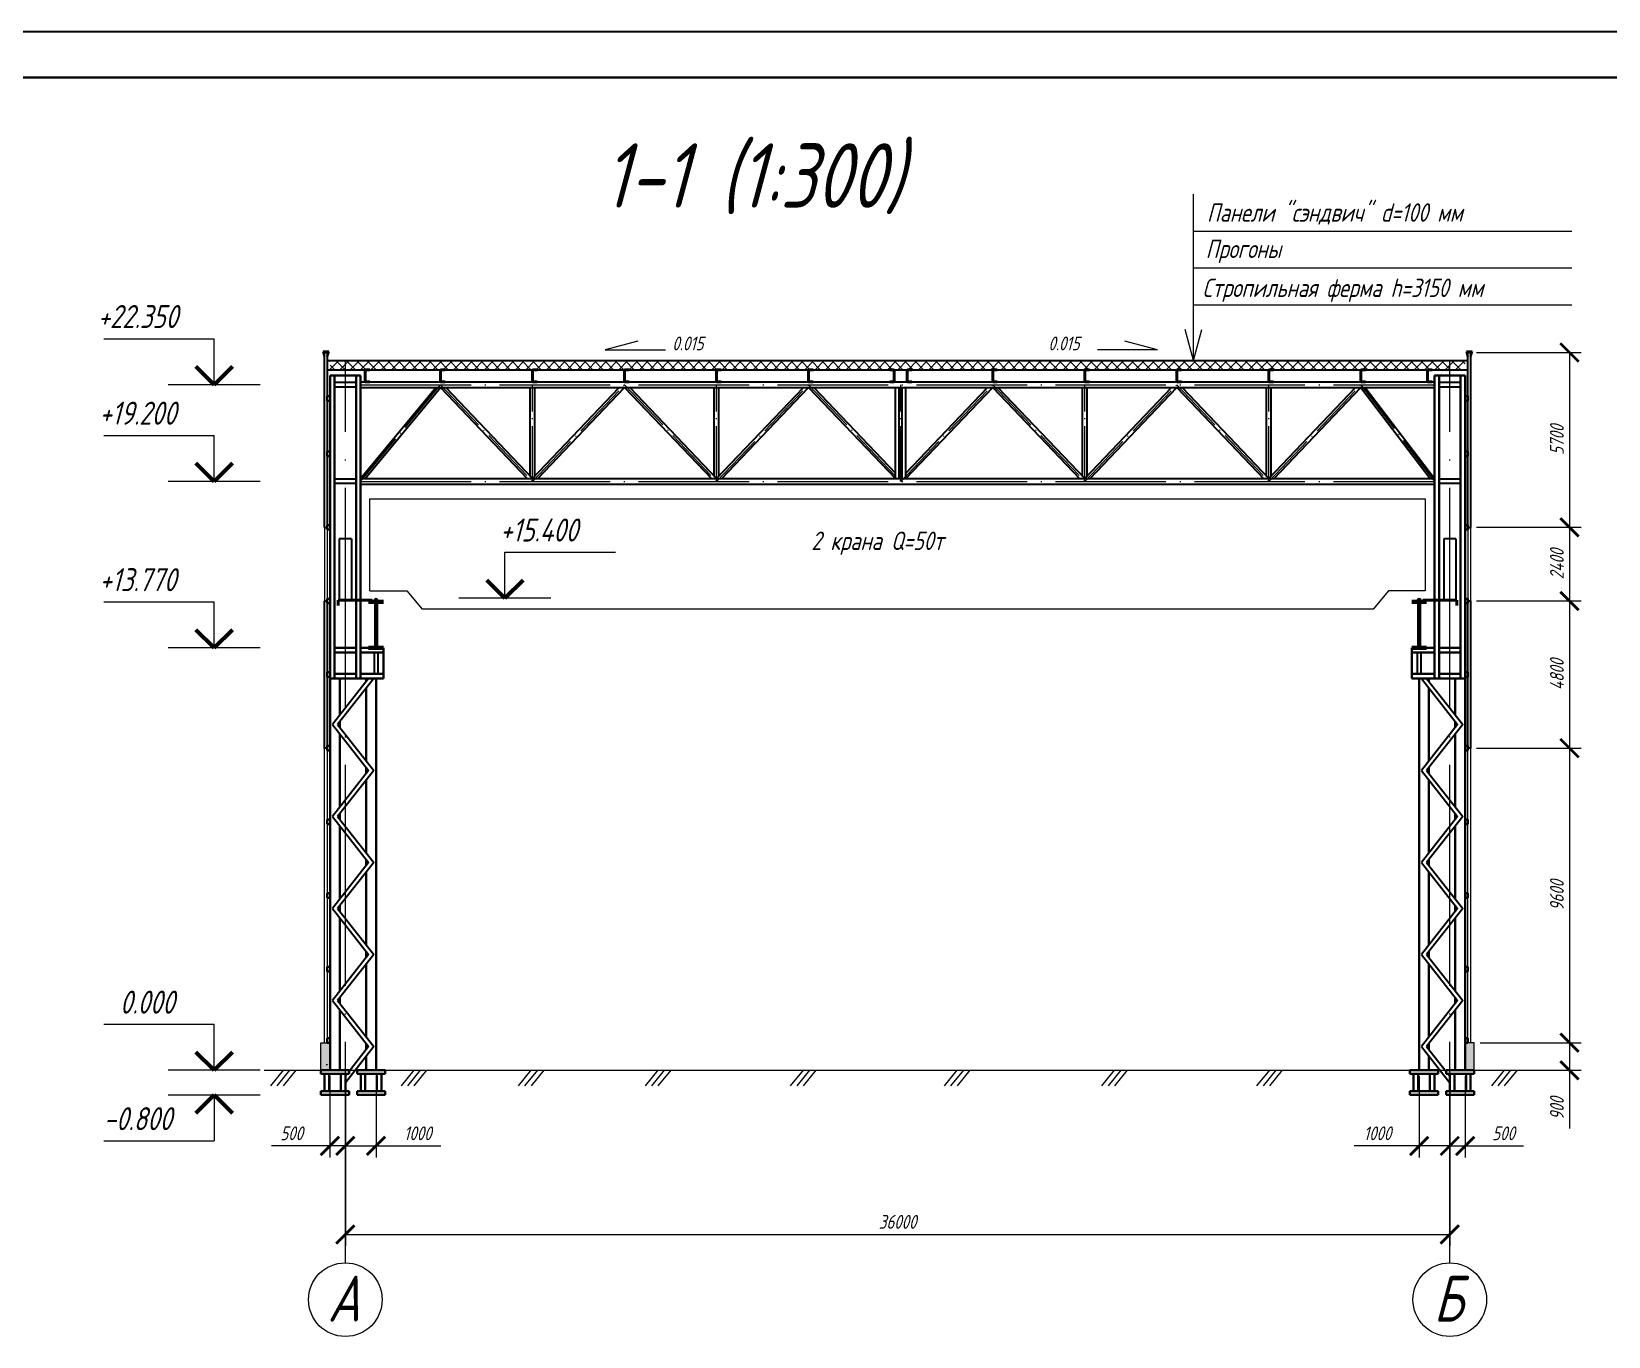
# Model space of a CAD drawing. Header units: millimetres. Extents: x 1665 to 4316, y 443 to 1647.
# Drawn here: x 1955.4 to 2126.7, y 1505.2 to 1647 of the extents above; entities that cross this region are included whole.
import ezdxf

# ---------------------------------------------------------------- set-up
doc = ezdxf.new("R2010")
doc.units = ezdxf.units.MM
doc.linetypes.add('ACAD_ISO04W100', pattern=[30, 24, -3, 0, -3])
doc.layers.get('0').update_dxf_attribs({"lineweight": 18})
doc.styles.get("Standard").update_dxf_attribs({"font": 'romans.shx', "width": 0.75, "oblique": 15, "height": 1.5})
doc.dimstyles.new('ISO-25', dxfattribs={"dimtxt": 1.5, "dimasz": 2, "dimexe": 1.25, "dimexo": 0.625, "dimtad": 1, "dimtxsty": 'Standard', "dimblk": 'ARCHTICK', "dimcen": 2.5, "dimadec": 0, "dimazin": 0, "dimtfac": 1, "dimtmove": 0, "dimatfit": 3, "dimldrblk": 'NONE', "dimfxl": 1, "dimlwd": 18, "dimlwe": 18, "dimarcsym": 0})

# ---------------------------------------------------------------- blocks, each defined once
blk = doc.blocks.new('_ArchTick')
at = {"color": 0, "linetype": 'ByBlock', "const_width": 0.15}
blk.add_lwpolyline([(-0.5, -0.5), (0.5, 0.5)], dxfattribs=at)
blk = doc.blocks.new('*D72')
at = {"color": 0, "lineweight": 18, "transparency": 16777216}
for p, q in [((1987.8, 1533.45), (1987.8, 1524.61)), ((1989.47, 1533.45), (1989.47, 1524.61)), ((1987.8, 1525.86), (1981.46, 1525.86)), ((1989.47, 1525.86), (1987.8, 1525.86))]:
    blk.add_line(p, q, dxfattribs=at)
at = {"layer": 'Defpoints', "color": 0, "transparency": 16777216}
for p in [(1987.8, 1534.08), (1989.47, 1534.08), (1987.8, 1525.86)]:
    blk.add_point(p, dxfattribs=at)
at = {"color": 0, "lineweight": 18, "transparency": 16777216, "xscale": 2, "yscale": 2, "zscale": 2, "rotation": 180}
blk.add_blockref('_ArchTick', (1987.8, 1525.86), dxfattribs=at)
at = {"color": 0, "lineweight": 18, "transparency": 16777216, "xscale": 2, "yscale": 2, "zscale": 2}
blk.add_blockref('_ArchTick', (1989.47, 1525.86), dxfattribs=at)
at = {"color": 0, "transparency": 16777216, "insert": (1983.63, 1527.23), "char_height": 1.5, "attachment_point": 5}
blk.add_mtext('500', dxfattribs=at)
blk = doc.blocks.new('_None')
blk = doc.blocks.new('*D73')
at = {"color": 0, "lineweight": 18, "transparency": 16777216}
for p, q in [((2109.47, 1533.45), (2109.47, 1524.61)), ((2111.14, 1533.45), (2111.14, 1524.61)), ((2109.47, 1525.86), (2111.14, 1525.86)), ((2111.14, 1525.86), (2117.47, 1525.86))]:
    blk.add_line(p, q, dxfattribs=at)
at = {"layer": 'Defpoints', "color": 0, "transparency": 16777216}
for p in [(2109.47, 1534.08), (2111.14, 1534.08), (2111.14, 1525.86)]:
    blk.add_point(p, dxfattribs=at)
at = {"color": 0, "lineweight": 18, "transparency": 16777216, "xscale": 2, "yscale": 2, "zscale": 2, "rotation": 180}
blk.add_blockref('_ArchTick', (2109.47, 1525.86), dxfattribs=at)
at = {"color": 0, "lineweight": 18, "transparency": 16777216, "xscale": 2, "yscale": 2, "zscale": 2}
blk.add_blockref('_ArchTick', (2111.14, 1525.86), dxfattribs=at)
at = {"color": 0, "transparency": 16777216, "insert": (2115.31, 1527.23), "char_height": 1.5, "attachment_point": 5}
blk.add_mtext('500', dxfattribs=at)
blk = doc.blocks.new('*D74')
at = {"color": 0, "lineweight": 18, "transparency": 16777216}
for p, q in [((1989.47, 1533.45), (1989.47, 1524.61)), ((1992.8, 1533.45), (1992.8, 1524.61)), ((1989.47, 1525.86), (1992.8, 1525.86)), ((1992.8, 1525.86), (1999.86, 1525.86))]:
    blk.add_line(p, q, dxfattribs=at)
at = {"layer": 'Defpoints', "color": 0, "transparency": 16777216}
for p in [(1989.47, 1534.08), (1992.8, 1534.08), (1992.8, 1525.86)]:
    blk.add_point(p, dxfattribs=at)
at = {"color": 0, "lineweight": 18, "transparency": 16777216, "xscale": 2, "yscale": 2, "zscale": 2, "rotation": 180}
blk.add_blockref('_ArchTick', (1989.47, 1525.86), dxfattribs=at)
at = {"color": 0, "lineweight": 18, "transparency": 16777216, "xscale": 2, "yscale": 2, "zscale": 2}
blk.add_blockref('_ArchTick', (1992.8, 1525.86), dxfattribs=at)
at = {"color": 0, "transparency": 16777216, "insert": (1997.33, 1527.23), "char_height": 1.5, "attachment_point": 5}
blk.add_mtext('1000', dxfattribs=at)
blk = doc.blocks.new('*D75')
at = {"color": 0, "lineweight": 18, "transparency": 16777216}
for p, q in [((2106.14, 1533.45), (2106.14, 1524.61)), ((2109.47, 1533.45), (2109.47, 1524.61)), ((2106.14, 1525.86), (2099.08, 1525.86)), ((2109.47, 1525.86), (2106.14, 1525.86))]:
    blk.add_line(p, q, dxfattribs=at)
at = {"layer": 'Defpoints', "color": 0, "transparency": 16777216}
for p in [(2106.14, 1534.08), (2109.47, 1534.08), (2106.14, 1525.86)]:
    blk.add_point(p, dxfattribs=at)
at = {"color": 0, "lineweight": 18, "transparency": 16777216, "xscale": 2, "yscale": 2, "zscale": 2, "rotation": 180}
blk.add_blockref('_ArchTick', (2106.14, 1525.86), dxfattribs=at)
at = {"color": 0, "lineweight": 18, "transparency": 16777216, "xscale": 2, "yscale": 2, "zscale": 2}
blk.add_blockref('_ArchTick', (2109.47, 1525.86), dxfattribs=at)
at = {"color": 0, "transparency": 16777216, "insert": (2101.61, 1527.23), "char_height": 1.5, "attachment_point": 5}
blk.add_mtext('1000', dxfattribs=at)
blk = doc.blocks.new('*D76')
at = {"color": 0, "lineweight": 18, "transparency": 16777216}
for p, q in [((1989.47, 1525.23), (1989.47, 1514.99)), ((2109.47, 1525.23), (2109.47, 1514.99)), ((1989.47, 1516.24), (2109.47, 1516.24))]:
    blk.add_line(p, q, dxfattribs=at)
at = {"layer": 'Defpoints', "color": 0, "transparency": 16777216}
for p in [(1989.47, 1525.86), (2109.47, 1525.86), (2109.47, 1516.24)]:
    blk.add_point(p, dxfattribs=at)
at = {"color": 0, "lineweight": 18, "transparency": 16777216, "xscale": 2, "yscale": 2, "zscale": 2, "rotation": 180}
blk.add_blockref('_ArchTick', (1989.47, 1516.24), dxfattribs=at)
at = {"color": 0, "lineweight": 18, "transparency": 16777216, "xscale": 2, "yscale": 2, "zscale": 2}
blk.add_blockref('_ArchTick', (2109.47, 1516.24), dxfattribs=at)
at = {"color": 0, "transparency": 16777216, "insert": (2049.47, 1517.61), "char_height": 1.5, "attachment_point": 5}
blk.add_mtext('36000', dxfattribs=at)
blk = doc.blocks.new('*D77')
at = {"color": 0, "lineweight": 18, "transparency": 16777216}
for p, q in [((2112.36, 1612.08), (2123.73, 1612.08)), ((2122.48, 1612.08), (2122.48, 1593.08)), ((2112.36, 1593.08), (2123.73, 1593.08))]:
    blk.add_line(p, q, dxfattribs=at)
at = {"layer": 'Defpoints', "color": 0, "transparency": 16777216}
for p in [(2111.74, 1612.08), (2111.74, 1593.08), (2122.48, 1593.08)]:
    blk.add_point(p, dxfattribs=at)
at = {"color": 0, "lineweight": 18, "transparency": 16777216, "xscale": 2, "yscale": 2, "zscale": 2}
for p, rotation in [((2122.48, 1612.08), 90), ((2122.48, 1593.08), 270)]:
    blk.add_blockref('_ArchTick', p, dxfattribs=dict(at, rotation=rotation))
at = {"color": 0, "transparency": 16777216, "insert": (2121.11, 1602.58), "char_height": 1.5, "attachment_point": 5, "rotation": 90}
blk.add_mtext('5700', dxfattribs=at)
blk = doc.blocks.new('*D78')
at = {"color": 0, "lineweight": 18, "transparency": 16777216}
for p, q in [((2112.36, 1593.08), (2123.73, 1593.08)), ((2122.48, 1593.08), (2122.48, 1585.08)), ((2112.36, 1585.08), (2123.73, 1585.08))]:
    blk.add_line(p, q, dxfattribs=at)
at = {"layer": 'Defpoints', "color": 0, "transparency": 16777216}
for p in [(2111.74, 1593.08), (2111.74, 1585.08), (2122.48, 1585.08)]:
    blk.add_point(p, dxfattribs=at)
at = {"color": 0, "lineweight": 18, "transparency": 16777216, "xscale": 2, "yscale": 2, "zscale": 2}
for p, rotation in [((2122.48, 1593.08), 90), ((2122.48, 1585.08), 270)]:
    blk.add_blockref('_ArchTick', p, dxfattribs=dict(at, rotation=rotation))
at = {"color": 0, "transparency": 16777216, "insert": (2121.11, 1589.08), "char_height": 1.5, "attachment_point": 5, "rotation": 90}
blk.add_mtext('2400', dxfattribs=at)
blk = doc.blocks.new('*D79')
at = {"color": 0, "lineweight": 18, "transparency": 16777216}
for p, q in [((2112.36, 1585.08), (2123.73, 1585.08)), ((2122.48, 1585.08), (2122.48, 1569.08)), ((2112.36, 1569.08), (2123.73, 1569.08))]:
    blk.add_line(p, q, dxfattribs=at)
at = {"layer": 'Defpoints', "color": 0, "transparency": 16777216}
for p in [(2111.74, 1585.08), (2111.74, 1569.08), (2122.48, 1569.08)]:
    blk.add_point(p, dxfattribs=at)
at = {"color": 0, "lineweight": 18, "transparency": 16777216, "xscale": 2, "yscale": 2, "zscale": 2}
for p, rotation in [((2122.48, 1585.08), 90), ((2122.48, 1569.08), 270)]:
    blk.add_blockref('_ArchTick', p, dxfattribs=dict(at, rotation=rotation))
at = {"color": 0, "transparency": 16777216, "insert": (2121.11, 1577.08), "char_height": 1.5, "attachment_point": 5, "rotation": 90}
blk.add_mtext('4800', dxfattribs=at)
blk = doc.blocks.new('*D80')
at = {"color": 0, "lineweight": 18, "transparency": 16777216}
for p, q in [((2112.36, 1569.08), (2123.73, 1569.08)), ((2122.48, 1569.08), (2122.48, 1537.08)), ((2112.76, 1537.08), (2123.73, 1537.08))]:
    blk.add_line(p, q, dxfattribs=at)
at = {"layer": 'Defpoints', "color": 0, "transparency": 16777216}
for p in [(2111.74, 1569.08), (2112.14, 1537.08), (2122.48, 1537.08)]:
    blk.add_point(p, dxfattribs=at)
at = {"color": 0, "lineweight": 18, "transparency": 16777216, "xscale": 2, "yscale": 2, "zscale": 2}
for p, rotation in [((2122.48, 1569.08), 90), ((2122.48, 1537.08), 270)]:
    blk.add_blockref('_ArchTick', p, dxfattribs=dict(at, rotation=rotation))
at = {"color": 0, "transparency": 16777216, "insert": (2121.11, 1553.08), "char_height": 1.5, "attachment_point": 5, "rotation": 90}
blk.add_mtext('9600', dxfattribs=at)
blk = doc.blocks.new('*D81')
at = {"color": 0, "lineweight": 18, "transparency": 16777216}
for p, q in [((2112.76, 1537.08), (2123.73, 1537.08)), ((2122.48, 1537.08), (2122.48, 1534.08)), ((2112.76, 1534.08), (2123.73, 1534.08)), ((2122.48, 1534.08), (2122.48, 1527.77))]:
    blk.add_line(p, q, dxfattribs=at)
at = {"layer": 'Defpoints', "color": 0, "transparency": 16777216}
for p in [(2112.14, 1537.08), (2112.14, 1534.08), (2122.48, 1534.08)]:
    blk.add_point(p, dxfattribs=at)
at = {"color": 0, "lineweight": 18, "transparency": 16777216, "xscale": 2, "yscale": 2, "zscale": 2}
for p, rotation in [((2122.48, 1537.08), 90), ((2122.48, 1534.08), 270)]:
    blk.add_blockref('_ArchTick', p, dxfattribs=dict(at, rotation=rotation))
at = {"color": 0, "transparency": 16777216, "insert": (2121.11, 1529.92), "char_height": 1.5, "attachment_point": 5, "rotation": 90}
blk.add_mtext('900', dxfattribs=at)

msp = doc.modelspace()

# ---------------------------------------------------------------- hatches: boundary and pattern name
h = msp.add_hatch()
h.set_pattern_fill('ANSI37', color=256, scale=0.25)
h.set_pattern_definition([(45, (-35.8985, 0.7764), (-0.561266, 0.561266), []), (135, (-35.8985, 0.7764), (-0.561266, -0.561266), [])])
h.paths.add_polyline_path([(1989.47, 1611.206), (1987.803, 1611.206), (1987.803, 1610.206), (1989.47, 1610.206)])
h.paths.add_polyline_path([(2109.47, 1611.206), (1989.47, 1611.206), (1989.47, 1610.206), (2109.47, 1610.206)])
h.paths.add_polyline_path([(2111.137, 1611.206), (2109.47, 1611.206), (2109.47, 1610.206), (2111.137, 1610.206)])
h = msp.add_hatch(color=256)
h.dxf.hatch_style = 1
h.paths.add_polyline_path([(1992.6, 1585.176, 1), (1993, 1585.176, 1)])
h = msp.add_hatch(color=256)
h.dxf.hatch_style = 1
h.paths.add_polyline_path([(2105.94, 1585.176, 1), (2106.34, 1585.176, 1)])
h = msp.add_hatch()
h.set_pattern_fill('ANSI36', color=256)
h.set_pattern_definition([(45, (-35.8985, 0.7764), (1.683798, 6.173926), [7.9375, -1.5875, 0, -1.5875])])
h.paths.add_polyline_path([(1987.803, 1537.076), (1986.803, 1537.076), (1986.803, 1534.076), (1987.803, 1534.076)])
h.paths.add_polyline_path([(2112.137, 1537.076), (2111.137, 1537.076), (2111.137, 1534.076), (2112.137, 1534.076)])
h = msp.add_hatch()
h.set_pattern_fill('ANSI36', color=256, scale=0.25)
h.set_pattern_definition([(45, (-35.8985, 0.7764), (0.4209495, 1.54348152), [1.984375, -0.396875, 0, -0.396875])])
h.paths.add_polyline_path([(2112.137, 1537.076), (2111.137, 1537.076), (2111.137, 1534.076), (2112.137, 1534.076)])
h.paths.add_polyline_path([(1987.803, 1537.076), (1986.803, 1537.076), (1986.803, 1534.076), (1987.803, 1534.076)])

# ---------------------------------------------------------------- linework, layer by layer
at = {"lineweight": -2}
msp.add_line((1665.02, 1646.955), (2506.02, 1646.955), dxfattribs=at)
at = {"lineweight": 30}
for p, q in [((1685.02, 1641.955), (2501.02, 1641.955)), ((1987.203, 1611.629), (1987.058, 1612.175)), ((1987.058, 1612.175), (1987.669, 1612.175)), ((1987.669, 1612.175), (1987.503, 1611.629)), ((2111.437, 1611.629), (2111.292, 1612.175)), ((2111.292, 1612.175), (2111.903, 1612.175)), ((2111.903, 1612.175), (2111.737, 1611.629)), ((1987.803, 1609.576), (1987.803, 1534.076)), ((1987.803, 1609.576), (1991.133, 1609.576)), ((1988.307, 1609.576), (1988.307, 1576.646)), ((1990.633, 1609.576), (1990.633, 1576.646)), ((1991.133, 1609.576), (1991.133, 1576.646)), ((2111.137, 1609.576), (2107.807, 1609.576)), ((2107.807, 1609.576), (2107.807, 1576.646)), ((2108.307, 1609.576), (2108.307, 1576.646)), ((2110.633, 1609.576), (2110.633, 1576.646)), ((2111.137, 1609.576), (2111.137, 1534.076)), ((1987.503, 1606.826), (1987.503, 1607.326)), ((1987.503, 1607.326), (1987.803, 1607.326)), ((2111.137, 1607.326), (2111.437, 1607.326)), ((2111.437, 1607.326), (2111.437, 1606.826)), ((1987.803, 1606.826), (1987.503, 1606.826)), ((2111.437, 1606.826), (2111.137, 1606.826)), ((1987.503, 1600.826), (1987.503, 1601.326)), ((1987.503, 1601.326), (1987.803, 1601.326)), ((1987.803, 1600.826), (1987.503, 1600.826)), ((2111.137, 1601.326), (2111.437, 1601.326)), ((2111.437, 1600.826), (2111.137, 1600.826)), ((2111.437, 1601.326), (2111.437, 1600.826)), ((1987.503, 1592.826), (1987.503, 1593.326)), ((1987.503, 1593.326), (1987.803, 1593.326)), ((1987.803, 1592.826), (1987.503, 1592.826)), ((2111.137, 1593.326), (2111.437, 1593.326)), ((2111.437, 1592.826), (2111.137, 1592.826)), ((2111.437, 1593.326), (2111.437, 1592.826)), ((1987.503, 1584.826), (1987.503, 1585.326)), ((1987.503, 1585.326), (1987.803, 1585.326)), ((2111.137, 1585.326), (2111.437, 1585.326)), ((2111.437, 1585.326), (2111.437, 1584.826)), ((1987.803, 1584.826), (1987.503, 1584.826)), ((2111.437, 1584.826), (2111.137, 1584.826)), ((1990.633, 1579.976), (1988.307, 1579.976)), ((1993.603, 1579.976), (1991.133, 1579.976)), ((1993.603, 1576.646), (1993.603, 1579.976)), ((2105.337, 1576.646), (2105.337, 1579.976)), ((2105.337, 1579.976), (2107.807, 1579.976)), ((2108.307, 1579.976), (2110.633, 1579.976)), ((1990.633, 1579.476), (1988.307, 1579.476)), ((1993.603, 1579.476), (1991.133, 1579.476)), ((2105.337, 1579.476), (2107.807, 1579.476)), ((2108.307, 1579.476), (2110.633, 1579.476)), ((1987.503, 1576.826), (1987.503, 1577.326)), ((1987.503, 1577.326), (1987.803, 1577.326)), ((1987.803, 1576.826), (1987.503, 1576.826)), ((1987.803, 1576.646), (1993.603, 1576.646)), ((1988.307, 1577.146), (1990.633, 1577.146)), ((1988.868, 1576.646), (1988.868, 1572.675)), ((1991.133, 1577.146), (1993.603, 1577.146)), ((1991.737, 1576.646), (1991.737, 1576.321)), ((1992.803, 1576.646), (1992.803, 1534.076)), ((2107.807, 1577.146), (2105.337, 1577.146)), ((2111.137, 1576.646), (2105.337, 1576.646)), ((2106.137, 1576.646), (2106.137, 1534.076)), ((2107.202, 1576.646), (2107.202, 1576.325)), ((2110.633, 1577.146), (2108.307, 1577.146)), ((2110.071, 1576.646), (2110.071, 1572.679)), ((2111.137, 1577.326), (2111.437, 1577.326)), ((2111.437, 1576.826), (2111.137, 1576.826)), ((2111.437, 1577.326), (2111.437, 1576.826)), ((1991.737, 1575.599), (1991.737, 1567.693)), ((2107.202, 1575.603), (2107.202, 1567.689)), ((1988.868, 1571.953), (1988.868, 1571.339)), ((2110.071, 1571.957), (2110.071, 1571.335)), ((1988.868, 1570.617), (1988.868, 1562.675)), ((2110.071, 1570.613), (2110.071, 1562.679)), ((1987.503, 1568.826), (1987.503, 1569.326)), ((1987.503, 1569.326), (1987.803, 1569.326)), ((1987.803, 1568.826), (1987.503, 1568.826)), ((2111.137, 1569.326), (2111.437, 1569.326)), ((2111.437, 1568.826), (2111.137, 1568.826)), ((2111.437, 1569.326), (2111.437, 1568.826)), ((1991.737, 1566.971), (1991.737, 1566.321)), ((2107.202, 1566.967), (2107.202, 1566.325)), ((1991.737, 1565.599), (1991.737, 1557.693)), ((2107.202, 1565.603), (2107.202, 1557.689)), ((1987.503, 1560.826), (1987.503, 1561.326)), ((1987.503, 1561.326), (1987.803, 1561.326)), ((1988.868, 1561.953), (1988.868, 1561.339)), ((2110.071, 1561.957), (2110.071, 1561.335)), ((2111.137, 1561.326), (2111.437, 1561.326)), ((2111.437, 1561.326), (2111.437, 1560.826)), ((1987.803, 1560.826), (1987.503, 1560.826)), ((1988.868, 1560.617), (1988.868, 1552.675)), ((2110.071, 1560.613), (2110.071, 1552.679)), ((2111.437, 1560.826), (2111.137, 1560.826)), ((1991.737, 1556.971), (1991.737, 1556.321)), ((2107.202, 1556.967), (2107.202, 1556.325)), ((1991.737, 1555.599), (1991.737, 1547.693)), ((2107.202, 1555.603), (2107.202, 1547.689)), ((1987.503, 1552.826), (1987.503, 1553.326)), ((1987.503, 1553.326), (1987.803, 1553.326)), ((1987.803, 1552.826), (1987.503, 1552.826)), ((2111.137, 1553.326), (2111.437, 1553.326)), ((2111.437, 1552.826), (2111.137, 1552.826)), ((2111.437, 1553.326), (2111.437, 1552.826)), ((1988.868, 1551.953), (1988.868, 1551.339)), ((1988.868, 1550.617), (1988.868, 1542.675)), ((2110.071, 1551.957), (2110.071, 1551.335)), ((2110.071, 1550.613), (2110.071, 1542.679)), ((1991.737, 1546.971), (1991.737, 1546.321)), ((1991.737, 1545.599), (1991.737, 1537.693)), ((2107.202, 1546.967), (2107.202, 1546.325)), ((2107.202, 1545.603), (2107.202, 1537.689)), ((1987.503, 1544.826), (1987.503, 1545.326)), ((1987.503, 1545.326), (1987.803, 1545.326)), ((1987.803, 1544.826), (1987.503, 1544.826)), ((2111.137, 1545.326), (2111.437, 1545.326)), ((2111.437, 1544.826), (2111.137, 1544.826)), ((2111.437, 1545.326), (2111.437, 1544.826)), ((1988.868, 1541.953), (1988.868, 1541.339)), ((1988.868, 1540.617), (1988.868, 1534.076)), ((2110.071, 1541.957), (2110.071, 1541.335)), ((2110.071, 1540.613), (2110.071, 1534.076)), ((1987.503, 1537.076), (1987.503, 1537.576)), ((1987.503, 1537.576), (1987.803, 1537.576)), ((1987.803, 1537.076), (1987.503, 1537.076)), ((1991.737, 1536.971), (1991.737, 1536.321)), ((2107.202, 1536.967), (2107.202, 1536.325)), ((2111.137, 1537.576), (2111.437, 1537.576)), ((2111.437, 1537.076), (2111.137, 1537.076)), ((2111.437, 1537.576), (2111.437, 1537.076)), ((1991.737, 1535.599), (1991.737, 1534.076)), ((2107.202, 1535.603), (2107.202, 1534.076)), ((1986.803, 1534.076), (1989.868, 1534.076)), ((1986.803, 1533.676), (1986.803, 1534.076)), ((1989.868, 1533.676), (1986.803, 1533.676)), ((1987.203, 1533.676), (1987.203, 1531.809)), ((1987.703, 1533.676), (1987.703, 1531.809)), ((1988.968, 1533.676), (1988.968, 1531.809)), ((1989.468, 1533.676), (1989.468, 1531.809)), ((1989.868, 1534.076), (1989.868, 1533.676)), ((1990.737, 1534.076), (1993.803, 1534.076)), ((1990.737, 1533.676), (1990.737, 1534.076)), ((1993.803, 1533.676), (1990.737, 1533.676)), ((1991.137, 1533.676), (1991.137, 1531.809)), ((1991.637, 1533.676), (1991.637, 1531.809)), ((1992.903, 1533.676), (1992.903, 1531.809)), ((1993.403, 1533.676), (1993.403, 1531.809)), ((1993.803, 1534.076), (1993.803, 1533.676)), ((2105.137, 1534.076), (2108.202, 1534.076)), ((2105.137, 1533.676), (2105.137, 1534.076)), ((2108.202, 1533.676), (2105.137, 1533.676)), ((2105.537, 1533.676), (2105.537, 1531.809)), ((2106.037, 1533.676), (2106.037, 1531.809)), ((2107.302, 1533.676), (2107.302, 1531.809)), ((2107.802, 1533.676), (2107.802, 1531.809)), ((2108.202, 1534.076), (2108.202, 1533.676)), ((2109.071, 1534.076), (2112.137, 1534.076)), ((2109.071, 1533.676), (2109.071, 1534.076)), ((2112.137, 1533.676), (2109.071, 1533.676)), ((2109.471, 1533.676), (2109.471, 1531.809)), ((2109.971, 1533.676), (2109.971, 1531.809)), ((2111.237, 1533.676), (2111.237, 1531.809)), ((2111.737, 1533.676), (2111.737, 1531.809)), ((2112.137, 1534.076), (2112.137, 1533.676)), ((1986.803, 1531.809), (1989.868, 1531.809)), ((1986.803, 1531.409), (1986.803, 1531.809)), ((1989.868, 1531.809), (1989.868, 1531.409)), ((1990.737, 1531.809), (1993.803, 1531.809)), ((1990.737, 1531.409), (1990.737, 1531.809)), ((1993.803, 1531.809), (1993.803, 1531.409)), ((2105.137, 1531.809), (2108.202, 1531.809)), ((2105.137, 1531.409), (2105.137, 1531.809)), ((2108.202, 1531.809), (2108.202, 1531.409)), ((2109.071, 1531.809), (2112.137, 1531.809)), ((2109.071, 1531.409), (2109.071, 1531.809)), ((2112.137, 1531.809), (2112.137, 1531.409)), ((1989.868, 1531.409), (1986.803, 1531.409)), ((1993.803, 1531.409), (1990.737, 1531.409)), ((2108.202, 1531.409), (2105.137, 1531.409)), ((2112.137, 1531.409), (2109.071, 1531.409))]:
    msp.add_line(p, q, dxfattribs=at)
for p, q in [((2081.622, 1611.206), (2081.622, 1629.266)), ((2081.622, 1625.266), (2122.717, 1625.266)), ((2081.622, 1621.266), (2122.717, 1621.266)), ((2081.622, 1617.266), (2122.717, 1617.266)), ((2081.622, 1611.206), (2080.716, 1614.587)), ((2081.622, 1611.206), (2082.527, 1614.587)), ((1963.22, 1613.576), (1975.22, 1613.576)), ((1975.22, 1608.576), (1975.22, 1613.576)), ((2021.253, 1613.322), (2017.713, 1612.351)), ((2017.713, 1612.351), (2024.237, 1612.351)), ((2077.721, 1612.351), (2071.197, 1612.351)), ((2077.721, 1612.351), (2074.176, 1613.301)), ((1980.22, 1608.576), (1970.22, 1608.576)), ((1963.22, 1603.076), (1975.22, 1603.076)), ((1975.22, 1598.076), (1975.22, 1603.076)), ((1980.22, 1598.076), (1970.22, 1598.076)), ((1992.133, 1586.176), (1992.133, 1596.176)), ((1992.133, 1596.176), (2106.807, 1596.176)), ((2106.807, 1596.176), (2106.807, 1586.176)), ((1987.203, 1593.076), (1987.203, 1585.076)), ((1987.503, 1593.076), (1987.503, 1585.076)), ((2111.437, 1593.076), (2111.437, 1585.076)), ((2111.737, 1593.076), (2111.737, 1585.076)), ((2006.809, 1585.376), (2006.809, 1590.376)), ((2006.809, 1590.376), (2018.809, 1590.376)), ((1963.22, 1584.976), (1975.22, 1584.976)), ((1975.22, 1579.976), (1975.22, 1584.976)), ((1992.133, 1586.176), (1996.133, 1586.176)), ((1996.133, 1586.176), (1997.804, 1584.184)), ((2011.809, 1585.376), (2001.809, 1585.376)), ((2102.807, 1586.176), (2101.135, 1584.184)), ((2106.807, 1586.176), (2102.807, 1586.176)), ((2101.135, 1584.184), (1997.804, 1584.184)), ((1980.22, 1579.976), (1970.22, 1579.976)), ((1987.103, 1569.076), (1987.403, 1569.076)), ((1987.203, 1537.076), (1987.203, 1569.076)), ((1987.503, 1569.076), (1987.503, 1537.076)), ((2111.437, 1537.076), (2111.437, 1569.076)), ((2111.437, 1569.076), (2111.737, 1569.076)), ((2111.737, 1569.076), (2111.737, 1537.076)), ((1963.22, 1539.076), (1975.22, 1539.076)), ((1975.22, 1534.076), (1975.22, 1539.076)), ((1986.803, 1534.076), (1986.803, 1537.076)), ((1986.803, 1537.076), (1987.803, 1537.076)), ((2112.137, 1537.076), (2111.137, 1537.076)), ((2112.137, 1534.076), (2112.137, 1537.076)), ((1980.22, 1534.076), (1970.22, 1534.076)), ((1980.655, 1534.076), (2118.226, 1534.076)), ((1982.704, 1534.076), (1981.32, 1532.374)), ((1983.404, 1534.076), (1982.02, 1532.374)), ((1984.104, 1534.076), (1982.72, 1532.374)), ((1996.903, 1534.076), (1995.519, 1532.374)), ((1997.603, 1534.076), (1996.219, 1532.374)), ((1998.303, 1534.076), (1996.919, 1532.374)), ((2009.634, 1534.076), (2008.251, 1532.374)), ((2010.334, 1534.076), (2008.951, 1532.374)), ((2011.034, 1534.076), (2009.651, 1532.374)), ((2023.417, 1534.076), (2022.033, 1532.374)), ((2024.117, 1534.076), (2022.733, 1532.374)), ((2024.817, 1534.076), (2023.433, 1532.374)), ((2039.196, 1534.076), (2037.812, 1532.374)), ((2039.896, 1534.076), (2038.512, 1532.374)), ((2040.596, 1534.076), (2039.212, 1532.374)), ((2055.92, 1534.076), (2054.536, 1532.374)), ((2056.62, 1534.076), (2055.236, 1532.374)), ((2057.32, 1534.076), (2055.936, 1532.374)), ((2073.018, 1534.076), (2071.635, 1532.374)), ((2073.718, 1534.076), (2072.335, 1532.374)), ((2074.418, 1534.076), (2073.035, 1532.374)), ((2089.867, 1534.076), (2088.484, 1532.374)), ((2090.567, 1534.076), (2089.184, 1532.374)), ((2091.267, 1534.076), (2089.884, 1532.374)), ((2115.374, 1534.076), (2113.99, 1532.374)), ((2116.074, 1534.076), (2114.69, 1532.374)), ((2116.774, 1534.076), (2115.39, 1532.374)), ((1970.22, 1531.409), (1980.22, 1531.409)), ((1975.22, 1531.409), (1975.22, 1526.409)), ((1963.22, 1526.409), (1975.22, 1526.409))]:
    msp.add_line(p, q)
at = {"lineweight": 25}
for p, q in [((1987.203, 1593.076), (1987.203, 1612.076)), ((1987.203, 1612.076), (1987.503, 1612.076)), ((1987.503, 1612.076), (1987.503, 1593.076)), ((1987.503, 1611.206), (2111.437, 1611.206)), ((2111.437, 1593.076), (2111.437, 1612.076)), ((2111.437, 1612.076), (2111.737, 1612.076)), ((2111.737, 1612.076), (2111.737, 1593.076)), ((1987.503, 1610.206), (2111.437, 1610.206)), ((1991.133, 1608.876), (1991.133, 1608.276)), ((2107.807, 1608.876), (2107.807, 1608.276)), ((1990.633, 1608.826), (1988.307, 1608.826)), ((1990.633, 1608.326), (1988.307, 1608.326)), ((2110.637, 1608.826), (2108.311, 1608.826)), ((2110.637, 1608.326), (2108.311, 1608.326)), ((1990.633, 1598.326), (1988.307, 1598.326)), ((1990.633, 1597.826), (1988.307, 1597.826)), ((2110.637, 1598.326), (2108.311, 1598.326)), ((2110.637, 1597.826), (2108.311, 1597.826)), ((1987.203, 1593.076), (1987.503, 1593.076)), ((1990.137, 1591.843), (1988.807, 1591.843)), ((1988.807, 1591.843), (1988.807, 1585.176)), ((1990.137, 1591.843), (1990.137, 1585.176)), ((2110.137, 1591.843), (2108.807, 1591.843)), ((2108.807, 1591.843), (2108.807, 1585.176)), ((2110.137, 1591.843), (2110.137, 1585.176)), ((2111.437, 1593.076), (2111.737, 1593.076)), ((1987.203, 1569.076), (1987.203, 1585.076)), ((1987.203, 1585.076), (1987.503, 1585.076)), ((1987.503, 1585.076), (1987.503, 1569.076)), ((2111.437, 1569.076), (2111.437, 1585.076)), ((2111.437, 1585.076), (2111.737, 1585.076)), ((2111.737, 1585.076), (2111.737, 1569.076)), ((1992.6, 1579.476), (1992.6, 1577.146)), ((1993, 1579.476), (1993, 1577.146)), ((2105.94, 1579.476), (2105.94, 1577.146)), ((2106.34, 1579.476), (2106.34, 1577.146)), ((1991.993, 1576.646), (1988.059, 1571.646)), ((1992.561, 1576.646), (1988.626, 1571.646)), ((2106.381, 1576.646), (2110.316, 1571.646)), ((2106.949, 1576.646), (2110.884, 1571.646)), ((1988.059, 1571.646), (1991.993, 1566.646)), ((1988.626, 1571.646), (1992.561, 1566.646)), ((2110.316, 1571.646), (2106.381, 1566.646)), ((2110.884, 1571.646), (2106.949, 1566.646)), ((1987.503, 1569.076), (1987.203, 1569.076)), ((2111.737, 1569.076), (2111.437, 1569.076)), ((1991.993, 1566.646), (1988.059, 1561.646)), ((1992.561, 1566.646), (1988.626, 1561.646)), ((2106.381, 1566.646), (2110.316, 1561.646)), ((2106.949, 1566.646), (2110.884, 1561.646)), ((1988.059, 1561.646), (1991.993, 1556.646)), ((1988.626, 1561.646), (1992.561, 1556.646)), ((2110.316, 1561.646), (2106.381, 1556.646)), ((2110.884, 1561.646), (2106.949, 1556.646)), ((1991.993, 1556.646), (1988.059, 1551.646)), ((1992.561, 1556.646), (1988.626, 1551.646)), ((2106.381, 1556.646), (2110.316, 1551.646)), ((2106.949, 1556.646), (2110.884, 1551.646)), ((1988.059, 1551.646), (1991.993, 1546.646)), ((1988.626, 1551.646), (1992.561, 1546.646)), ((2110.316, 1551.646), (2106.381, 1546.646)), ((2110.884, 1551.646), (2106.949, 1546.646)), ((1991.993, 1546.646), (1988.059, 1541.646)), ((1992.561, 1546.646), (1988.626, 1541.646)), ((2106.381, 1546.646), (2110.316, 1541.646)), ((2106.949, 1546.646), (2110.884, 1541.646)), ((1988.059, 1541.646), (1991.993, 1536.646)), ((1988.626, 1541.646), (1992.561, 1536.646)), ((2110.316, 1541.646), (2106.381, 1536.646)), ((2110.884, 1541.646), (2106.949, 1536.646)), ((1992.561, 1536.646), (1989.468, 1532.716)), ((1991.993, 1536.646), (1989.868, 1533.946)), ((2106.381, 1536.646), (2109.471, 1532.719)), ((2106.949, 1536.646), (2109.071, 1533.949)), ((1989.656, 1533.676), (1989.468, 1533.437)), ((2109.286, 1533.676), (2109.471, 1533.441))]:
    msp.add_line(p, q, dxfattribs=at)
at = {"linetype": 'ACAD_ISO04W100'}
for p, q in [((1989.47, 1513.155), (1989.47, 1611.206)), ((2109.47, 1513.155), (2109.47, 1611.206))]:
    msp.add_line(p, q, dxfattribs=at)
at = {"lineweight": 60}
for p, q in [((1975.22, 1608.576), (1973.24, 1610.556)), ((1975.22, 1608.576), (1977.2, 1610.556)), ((1975.22, 1598.076), (1973.24, 1600.056)), ((1975.22, 1598.076), (1977.2, 1600.056)), ((2006.809, 1585.376), (2004.829, 1587.356)), ((2006.809, 1585.376), (2008.789, 1587.356)), ((1993.6, 1584.976), (1992, 1584.976)), ((1992.8, 1579.976), (1992.8, 1584.976)), ((2106.94, 1584.976), (2105.34, 1584.976)), ((2106.14, 1579.976), (2106.14, 1584.976)), ((1975.22, 1579.976), (1973.24, 1581.956)), ((1975.22, 1579.976), (1977.2, 1581.956)), ((1993.6, 1579.976), (1992, 1579.976)), ((2106.94, 1579.976), (2105.34, 1579.976)), ((1975.22, 1534.076), (1973.24, 1536.056)), ((1975.22, 1534.076), (1977.2, 1536.056)), ((1975.22, 1531.409), (1973.24, 1529.429)), ((1975.22, 1531.409), (1977.2, 1529.429))]:
    msp.add_line(p, q, dxfattribs=at)
at = {"lineweight": 25, "ltscale": 0.5}
for p, q in [((1991.133, 1608.876), (2107.807, 1608.876)), ((1991.133, 1608.276), (2107.807, 1608.276)), ((1991.133, 1598.376), (1999.314, 1608.276)), ((1991.628, 1598.376), (1999.809, 1608.276)), ((1999.809, 1608.276), (2009.238, 1598.376)), ((2000.381, 1608.276), (2009.809, 1598.376)), ((2009.559, 1598.638), (2009.559, 1608.276)), ((2010.059, 1598.638), (2010.059, 1608.276)), ((2029.559, 1598.638), (2029.559, 1608.276)), ((2030.059, 1598.638), (2030.059, 1608.276)), ((2049.259, 1598.376), (2049.259, 1608.276)), ((2049.659, 1598.376), (2049.659, 1608.276)), ((2049.959, 1598.376), (2049.959, 1608.276)), ((2050.359, 1598.376), (2050.359, 1608.276)), ((2069.559, 1598.638), (2069.559, 1608.276)), ((2070.059, 1598.638), (2070.059, 1608.276)), ((2089.559, 1598.638), (2089.559, 1608.276)), ((2090.059, 1598.638), (2090.059, 1608.276)), ((1991.133, 1598.376), (2107.807, 1598.376)), ((1991.133, 1597.776), (2107.807, 1597.776))]:
    msp.add_line(p, q, dxfattribs=at)
at = {"lineweight": 40}
for p, q in [((1991.635, 1610.206), (1991.635, 1608.876)), ((1991.635, 1610.206), (1992.135, 1610.206)), ((1991.635, 1608.876), (1992.135, 1608.876)), ((1999.809, 1610.206), (1999.809, 1608.876)), ((1999.809, 1610.206), (2000.309, 1610.206)), ((1999.809, 1608.876), (2000.309, 1608.876)), ((2009.809, 1610.206), (2009.809, 1608.876)), ((2009.809, 1610.206), (2010.309, 1610.206)), ((2009.809, 1608.876), (2010.309, 1608.876)), ((2019.809, 1610.206), (2019.809, 1608.876)), ((2019.809, 1610.206), (2020.309, 1610.206)), ((2019.809, 1608.876), (2020.309, 1608.876)), ((2029.809, 1610.206), (2029.809, 1608.876)), ((2029.809, 1610.206), (2030.309, 1610.206)), ((2029.809, 1608.876), (2030.309, 1608.876)), ((2039.809, 1610.206), (2039.809, 1608.876)), ((2039.809, 1610.206), (2040.309, 1610.206)), ((2039.809, 1608.876), (2040.309, 1608.876)), ((2049.115, 1610.206), (2048.615, 1610.206)), ((2049.115, 1608.876), (2048.615, 1608.876)), ((2049.115, 1608.876), (2049.115, 1610.206)), ((2050.523, 1610.206), (2050.523, 1608.876)), ((2050.523, 1610.206), (2051.023, 1610.206)), ((2050.523, 1608.876), (2051.023, 1608.876)), ((2059.809, 1610.206), (2059.809, 1608.876)), ((2059.809, 1610.206), (2060.309, 1610.206)), ((2059.809, 1608.876), (2060.309, 1608.876)), ((2069.809, 1610.206), (2069.809, 1608.876)), ((2069.809, 1610.206), (2070.309, 1610.206)), ((2069.809, 1608.876), (2070.309, 1608.876)), ((2079.809, 1610.206), (2079.809, 1608.876)), ((2079.809, 1610.206), (2080.309, 1610.206)), ((2079.809, 1608.876), (2080.309, 1608.876)), ((2089.809, 1610.206), (2089.809, 1608.876)), ((2089.809, 1610.206), (2090.309, 1610.206)), ((2089.809, 1608.876), (2090.309, 1608.876)), ((2099.809, 1610.206), (2099.809, 1608.876)), ((2099.809, 1610.206), (2100.309, 1610.206)), ((2099.809, 1608.876), (2100.309, 1608.876)), ((2107.038, 1610.206), (2107.038, 1608.876)), ((2107.038, 1610.206), (2107.538, 1610.206)), ((2107.038, 1608.876), (2107.538, 1608.876)), ((1992.4, 1585.176), (1988.7, 1585.176)), ((1988.7, 1585.176), (1988.7, 1584.576)), ((1992.4, 1584.976), (1992.4, 1585.176)), ((2106.54, 1584.976), (2106.54, 1585.176)), ((2106.54, 1585.176), (2110.24, 1585.176)), ((2110.24, 1585.176), (2110.24, 1584.576))]:
    msp.add_line(p, q, dxfattribs=at)
at = {"linetype": 'ACAD_ISO04W100', "ltscale": 0.25}
for p, q in [((1991.133, 1598.076), (1999.809, 1608.576)), ((1999.809, 1608.576), (2009.809, 1598.076)), ((2009.809, 1598.076), (2009.809, 1608.576)), ((2009.809, 1598.076), (2019.809, 1608.576)), ((2019.809, 1608.576), (2029.809, 1598.076)), ((2029.809, 1598.076), (2029.809, 1608.576)), ((2029.809, 1598.076), (2039.809, 1608.576)), ((2039.809, 1608.576), (2049.809, 1598.076)), ((2049.809, 1598.076), (2049.809, 1608.576)), ((2049.809, 1598.076), (2059.809, 1608.576)), ((2059.809, 1608.576), (2069.809, 1598.076)), ((2069.809, 1598.076), (2069.809, 1608.576)), ((2069.809, 1598.076), (2079.809, 1608.576)), ((2079.809, 1608.576), (2089.809, 1598.076)), ((2089.809, 1598.076), (2089.809, 1608.576)), ((2089.809, 1598.076), (2099.809, 1608.576)), ((2099.809, 1608.576), (2107.807, 1598.076))]:
    msp.add_line(p, q, dxfattribs=at)
at = {"linetype": 'ACAD_ISO04W100', "ltscale": 0.5}
for p, q in [((1991.133, 1608.576), (2107.807, 1608.576)), ((1991.133, 1598.076), (2107.807, 1598.076))]:
    msp.add_line(p, q, dxfattribs=at)
at = {"lineweight": 25, "ltscale": 0.25}
for p, q in [((2009.809, 1598.376), (2019.238, 1608.276)), ((2010.381, 1598.376), (2019.809, 1608.276)), ((2019.809, 1608.276), (2029.238, 1598.376)), ((2020.381, 1608.276), (2029.809, 1598.376)), ((2029.809, 1598.376), (2039.238, 1608.276)), ((2030.381, 1598.376), (2039.809, 1608.276)), ((2039.809, 1608.276), (2049.238, 1598.376)), ((2040.381, 1608.276), (2049.259, 1598.953)), ((2050.359, 1598.953), (2059.238, 1608.276)), ((2050.381, 1598.376), (2059.809, 1608.276)), ((2059.809, 1608.276), (2069.238, 1598.376)), ((2060.381, 1608.276), (2069.809, 1598.376)), ((2069.809, 1598.376), (2079.238, 1608.276)), ((2070.381, 1598.376), (2079.809, 1608.276)), ((2079.809, 1608.276), (2089.238, 1598.376)), ((2080.381, 1608.276), (2089.809, 1598.376)), ((2089.809, 1598.376), (2099.238, 1608.276)), ((2090.381, 1598.376), (2099.809, 1608.276)), ((2099.809, 1608.276), (2107.35, 1598.376)), ((2100.266, 1608.276), (2107.807, 1598.376))]:
    msp.add_line(p, q, dxfattribs=at)
for centre, radius in [((1992.8, 1585.176), 0.2), ((2106.14, 1585.176), 0.2), ((1989.47, 1509.155), 4), ((2109.47, 1509.155), 4)]:
    msp.add_circle(centre, radius)

# ---------------------------------------------------------------- texts
for s, width, gutter_width, insert, char_height, attachment_point in [('1-1 (1:300)', 55.7887, 7.5, (2017.463, 1634.806), 7, 1), ('Панели "сэндвич" d=100 мм', 42.39618, 12.5, (2083.088, 1628.291), 2, 1), ('Прогоны', 34.39065, 12.5, (2082.95, 1624.341), 2, 1), ('Стропильная ферма h=3150 мм', 42.79894, 12.5, (2082.596, 1620.108), 2, 1), ('+22.350', 12.23031, 7.5, (1966.91, 1615.987), 2.5, 5), ('0.015', 7.06751, 7.5, (2024.988, 1613.814), 1.5, 1), ('0.015', 7.06751, 7.5, (2065.853, 1613.814), 1.5, 1), ('+19.200', 12.23031, 7.5, (1966.91, 1605.487), 2.5, 5), ('+15.400', 12.23031, 7.5, (2010.499, 1592.787), 2.5, 5), ('2 крана Q=50т', 30.77754, 7.5, (2040.105, 1592.616), 2, 1), ('+13.770', 12.23031, 7.5, (1966.91, 1587.387), 2.5, 5), ('0.000', 12.23031, 7.5, (1967.938, 1541.487), 2.5, 5), ('-0.800', 12.23031, 7.5, (1966.91, 1528.82), 2.5, 5), ('А', 8.20492, 7.5, (1989.291, 1509.268), 5, 5), ('Б', 8.20492, 7.5, (2109.291, 1509.268), 5, 5)]:
    msp.add_mtext_dynamic_manual_height_columns(s, width=width, gutter_width=gutter_width, heights=[0], dxfattribs=dict(insert=insert, char_height=char_height, attachment_point=attachment_point))

# ---------------------------------------------------------------- dimensions: what is measured, and where the dimension line sits
for base, p1, p2, text, picture, middle in [((2122.481, 1593.076), (2111.737, 1612.076), (2111.737, 1593.076), '5700', '*D77', (2121.106, 1602.576)), ((2122.481, 1569.076), (2111.737, 1585.076), (2111.737, 1569.076), '4800', '*D79', (2121.106, 1577.076)), ((2122.481, 1534.076), (2112.137, 1537.076), (2112.137, 1534.076), '900', '*D81', (2121.106, 1529.924))]:
    dim = msp.add_linear_dim(base=base, p1=p1, p2=p2, angle=90, text=text, dimstyle='ISO-25')
    dim.commit()
    dim.dimension.update_dxf_attribs({"geometry": picture, "text_midpoint": middle})
for base, p1, p2, text, picture, middle in [((2122.481, 1585.076), (2111.737, 1593.076), (2111.737, 1585.076), '2400', '*D78', (2121.106, 1589.076)), ((2122.481, 1537.076), (2111.737, 1569.076), (2112.137, 1537.076), '9600', '*D80', (2121.106, 1553.076))]:
    dim = msp.add_linear_dim(base=base, p1=p1, p2=p2, angle=90, text=text, dimstyle='ISO-25', override={"dimtmove": 1})
    dim.commit()
    dim.dimension.update_dxf_attribs({"geometry": picture, "text_midpoint": middle})
for base, p1, p2, text, picture, middle in [((1987.803, 1525.857), (1989.47, 1534.076), (1987.803, 1534.076), '500', '*D72', (1983.634, 1527.232)), ((1992.803, 1525.857), (1989.47, 1534.076), (1992.803, 1534.076), '1000', '*D74', (1997.331, 1527.232)), ((2106.137, 1525.857), (2109.47, 1534.076), (2106.137, 1534.076), '1000', '*D75', (2101.608, 1527.232)), ((2111.137, 1525.857), (2109.47, 1534.076), (2111.137, 1534.076), '500', '*D73', (2115.306, 1527.232))]:
    dim = msp.add_linear_dim(base=base, p1=p1, p2=p2, text=text, dimstyle='ISO-25')
    dim.commit()
    dim.dimension.update_dxf_attribs({"geometry": picture, "text_midpoint": middle})
dim = msp.add_linear_dim(base=(2109.47, 1516.237), p1=(1989.47, 1525.857), p2=(2109.47, 1525.857), text='36000', dimstyle='ISO-25', override={"dimtxt": 2})
dim.commit()
dim.dimension.update_dxf_attribs({"geometry": '*D76', "text_midpoint": (2049.47, 1517.612)})

doc.saveas('drawing.dxf')
